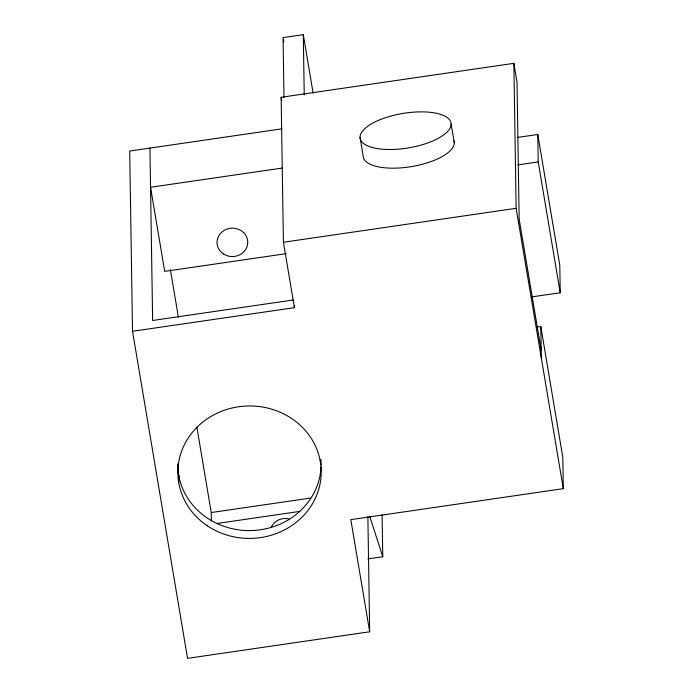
<?xml version="1.0" encoding="UTF-8"?>
<svg xmlns="http://www.w3.org/2000/svg" width="693" height="693" viewBox="0 0 693 693"><rect width="100%" height="100%" fill="white"/><g stroke="black" fill="none" stroke-linecap="round" stroke-linejoin="round"><path stroke-width="1.04" d="M313.132 93.148L303.291 34.65L283.056 37.604L284 97.713M367.879 516.77L369.681 631.782L187.552 658.35L132.528 331.28L294.421 307.666L283.42 242.247L281.141 97.28L513.868 63.332L517.004 82.025L519.161 219.161L541.172 349.991M282.008 128.829L129.695 151.039L132.528 331.28M282.623 168.009L150.546 187.266L164.7 271.37L286.114 253.664M517.498 137.448L537.785 134.485L559.797 265.315L560.23 292.749L531.401 296.95M517.931 164.873L538.218 161.919L537.785 134.485M283.42 242.247L516.138 208.307L513.868 63.332M293.234 299.982L152.642 320.487L149.931 148.085M536.529 327.105L540.8 326.481L562.811 457.311L563.305 488.652L350.814 519.646L369.681 631.782M211.382 521.093L211.244 512.543L310.299 498.094M216.753 523.518L299.835 511.399M367.844 558.93L382.761 556.756L382.094 514.804M369.733 516.38L382.761 556.756M538.218 161.919L560.23 292.749M516.138 208.307L563.305 488.652M451.117 124.03A46.084 17.464 -9.5 0 1 383.056 149.255A46.084 17.464 -9.5 0 1 382.579 118.72A46.084 17.464 -9.5 0 1 451.117 124.03L454.261 142.715M360.048 137.309L363.193 155.994A46.084 17.464 -9.5 0 0 411.382 166.615A46.084 17.464 -9.5 0 0 453.984 140.913M283.411 39.735L283.775 41.866M281.141 97.28L281.661 100.39M170.357 269.499L178.43 317.472M196.899 427.26L211.244 512.543M177.685 469.36L179.296 478.95M540.8 326.481L541.294 357.822M320.331 459.901L320.365 461.859M303.291 34.65L304.236 94.768M294.395 305.708L294.421 307.666M178.577 474.679L178.707 482.519M271.474 526.715A15.359 14.189 -0.9 0 1 289.033 518.858M321.024 466.995A71.682 66.225 -0.9 0 1 247.54 530.561A71.682 66.225 -0.9 0 1 177.737 463.877M320.902 459.381A71.682 66.225 -0.9 0 1 321.084 464.821M223.319 253.829A15.359 14.189 -0.9 0 0 247.652 243.841A15.359 14.189 -0.9 0 0 226.178 229.383A15.359 14.189 -0.9 0 0 223.319 253.829M207.233 525.744A71.682 66.225 -0.9 0 0 320.798 479.14A71.682 66.225 -0.9 0 0 220.573 411.677A71.682 66.225 -0.9 0 0 207.233 525.744"/></g></svg>
